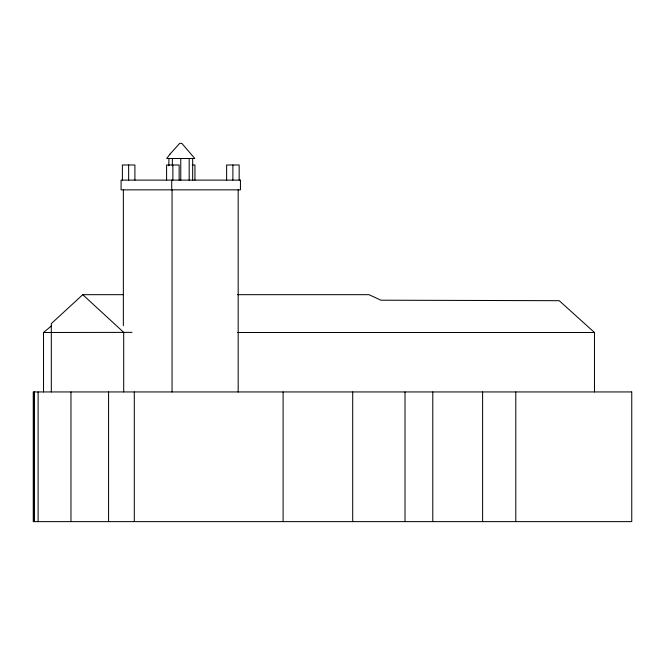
<?xml version="1.0" encoding="UTF-8"?>
<svg xmlns="http://www.w3.org/2000/svg" width="665" height="665" viewBox="0 0 665 665"><rect width="100%" height="100%" fill="white"/><g stroke="black" fill="none" stroke-linecap="round" stroke-linejoin="round"><path stroke-width="1" d="M123.324 294.678L82.751 294.678L51.313 323.622L51.313 391.943M43.524 391.943L43.524 332.5L51.413 325.925M192.252 164.987L194.936 164.987L194.936 180.115M237.605 294.678L368.975 294.678L380.912 300.198L559.232 300.696L594.477 332.5L594.477 391.943M43.524 332.5L131.994 332.375M237.762 332.5L594.477 332.5M82.751 294.678L123.698 332.375L123.698 391.943M515.791 391.943L515.791 521.626M482.607 391.943L482.607 521.626M432.79 391.943L432.79 521.626M405.018 391.943L405.018 521.626M352.708 391.943L352.708 521.626M283.107 391.943L283.107 521.626M239.159 180.115L239.159 164.987L226.624 164.987L226.624 180.115M238.178 189.849L238.178 392.026M232.891 164.987L232.891 180.115M192.659 158.503L192.659 180.29M189.176 158.503L189.176 180.29M180.764 158.503L180.764 180.29M179.134 180.115L179.134 164.987L166.599 164.987L166.599 180.115M172.867 164.987L172.867 180.115M172.36 158.503L172.36 165.768M172.06 189.849L172.06 392.026M171.72 180.115L171.72 189.849M168.877 158.503L168.877 165.768M134.912 180.115L134.912 164.987L122.377 164.987L122.377 180.115M134.297 391.943L134.297 521.626M128.644 164.987L128.644 180.115M123.358 189.849L123.358 325.667M108.578 391.943L108.578 521.626M70.964 391.943L70.964 521.626M38.113 391.943L38.113 521.626M34.439 391.943L34.439 521.626M34.006 391.943L34.006 521.626M169.957 154.18L166.716 158.503L194.82 158.503L181.844 143.374L179.683 143.374L169.957 154.18M240.447 180.115L121.088 180.115L121.088 189.849L240.447 189.849L240.447 180.115M631.75 391.943L33.25 391.943L33.25 521.626L631.75 521.626L631.75 391.943"/></g></svg>
